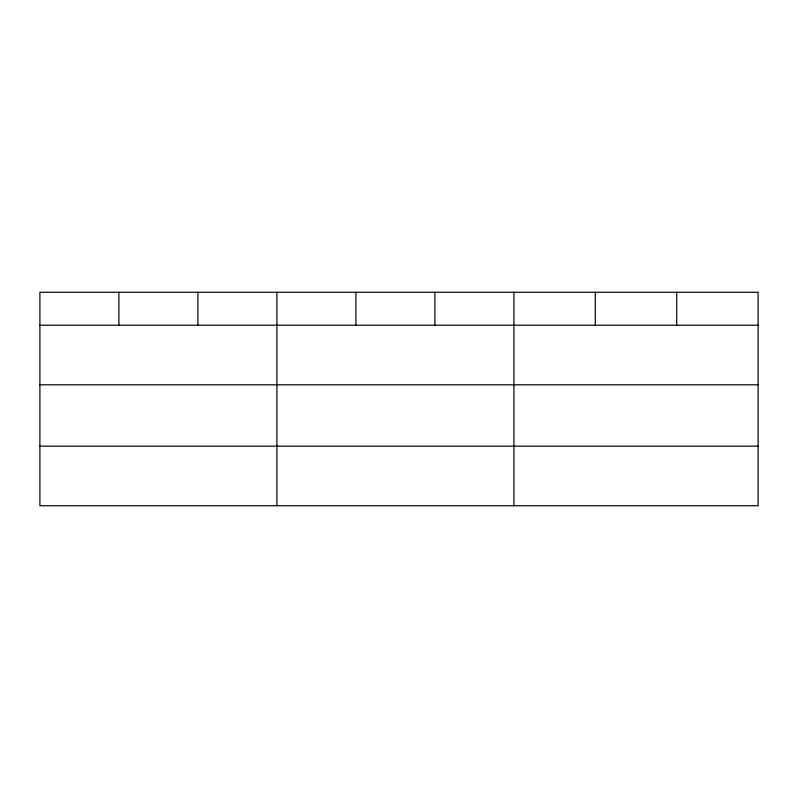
<?xml version="1.0" encoding="UTF-8"?>
<svg xmlns="http://www.w3.org/2000/svg" width="798" height="798" viewBox="0 0 798 798"><rect width="100%" height="100%" fill="white"/><g stroke="black" fill="none" stroke-linecap="round" stroke-linejoin="round"><path stroke-width="1.2" d="M758.1 384.796L758.1 292.258L39.9 292.258L39.9 505.742L758.1 505.742L758.1 384.796L39.9 384.796M39.9 325.225L758.1 325.225M39.9 446.172L758.1 446.172M676.704 292.258L676.704 325.225M595.308 292.258L595.308 325.225M513.912 292.258L513.912 505.742M434.91 292.258L434.91 325.225M355.908 292.258L355.908 325.225M276.906 292.258L276.906 505.742M197.904 292.258L197.904 325.225M118.902 292.258L118.902 325.225"/></g></svg>
